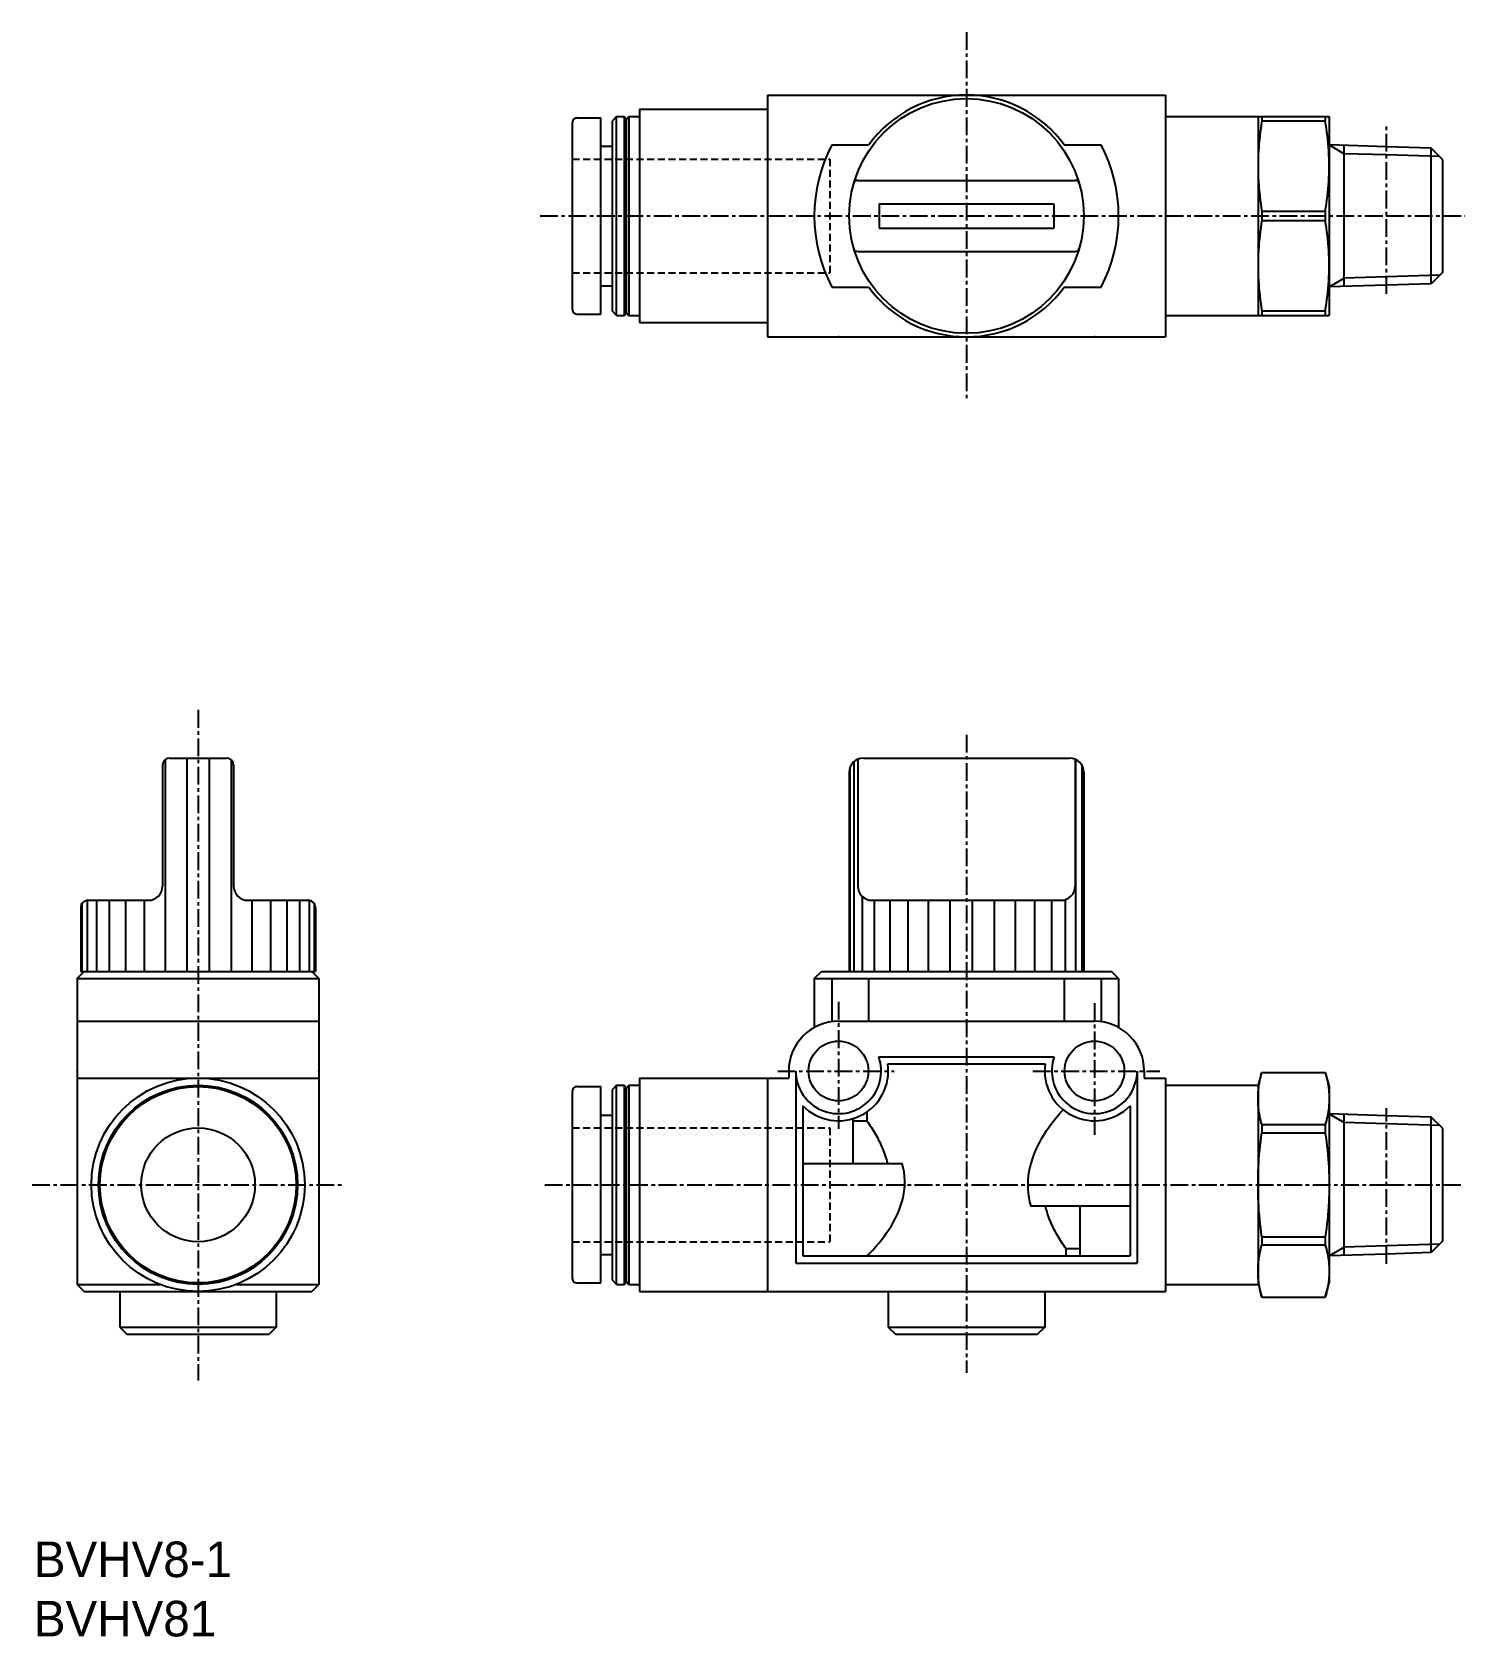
# Model space of a CAD drawing. Extents: x 169 to 270, y 155 to 268.
import ezdxf

# ---------------------------------------------------------------- set-up
doc = ezdxf.new("R2010")
doc.units = 0
doc.linetypes.add('CENTER', pattern=[2, 1.25, -0.25, 0.25, -0.25])
doc.linetypes.add('DASHED', pattern=[0.75, 0.5, -0.25])
doc.layers.get('0').update_dxf_attribs({"linetype": 'CONTINUOUS'})
doc.layers.add('CENTER', color=1, linetype='CENTER')

msp = doc.modelspace()

# ---------------------------------------------------------------- linework, layer by layer
at = {"linetype": 'CONTINUOUS'}
for p, q in [((220.74, 263.74), (220.74, 246.74)), ((220.74, 263.74), (248.74, 263.74)), ((248.74, 263.74), (248.74, 246.74)), ((207.04, 248.64), (207.04, 261.84)), ((207.34, 262.14), (209.04, 262.14)), ((209.04, 248.34), (209.04, 262.14)), ((210.14, 262.24), (209.84, 261.94)), ((209.84, 248.54), (209.84, 261.94)), ((210.14, 248.24), (210.14, 262.24)), ((210.14, 262.24), (210.66, 262.24)), ((210.66, 262.24), (210.66, 248.24)), ((210.66, 262.24), (210.84, 262.04)), ((210.84, 262.04), (211.01, 262.24)), ((210.84, 248.44), (210.84, 262.04)), ((211.01, 262.24), (211.01, 248.24)), ((211.01, 262.24), (211.74, 262.24)), ((211.74, 262.74), (211.74, 247.74)), ((211.74, 262.74), (220.74, 262.74)), ((248.74, 262.24), (255.24, 262.24)), ((255.24, 262.24), (255.24, 248.24)), ((255.24, 262.24), (260.24, 262.24)), ((255.51, 262.24), (255.51, 261.92)), ((255.51, 261.92), (259.97, 261.92)), ((259.97, 262.24), (259.97, 261.92)), ((260.24, 262.24), (260.24, 248.24)), ((209.04, 260.14), (209.84, 260.14)), ((225.28, 260.24), (227.86, 260.24)), ((241.61, 260.24), (244.2, 260.24)), ((264.27, 260.11), (260.24, 260.23)), ((261.3, 250.29), (261.3, 260.2)), ((267.42, 260.01), (264.27, 260.11)), ((267.42, 250.48), (267.42, 260.01)), ((268.24, 259.19), (267.42, 260.01)), ((268.24, 251.29), (268.24, 259.19)), ((227.1, 257.74), (242.38, 257.74)), ((228.59, 256.09), (240.89, 256.09)), ((228.59, 256.09), (228.59, 254.39)), ((240.89, 256.09), (240.89, 254.39)), ((255.51, 255.57), (259.97, 255.57)), ((255.51, 255.57), (255.51, 254.92)), ((259.97, 255.57), (259.97, 254.92)), ((228.59, 254.39), (240.89, 254.39)), ((255.51, 254.92), (259.97, 254.92)), ((227.1, 252.74), (242.38, 252.74)), ((267.42, 250.48), (264.27, 250.38)), ((268.24, 251.29), (267.42, 250.48)), ((209.04, 250.34), (209.84, 250.34)), ((225.28, 250.24), (227.86, 250.24)), ((241.61, 250.24), (244.2, 250.24)), ((264.27, 250.38), (260.24, 250.25)), ((207.34, 248.34), (209.04, 248.34)), ((210.14, 248.24), (209.84, 248.54)), ((210.14, 248.24), (210.66, 248.24)), ((210.66, 248.24), (210.84, 248.44)), ((210.84, 248.44), (211.01, 248.24)), ((211.01, 248.24), (211.74, 248.24)), ((248.74, 248.24), (255.24, 248.24)), ((255.24, 248.24), (260.24, 248.24)), ((255.51, 248.57), (259.97, 248.57)), ((255.51, 248.57), (255.51, 248.24)), ((259.97, 248.57), (259.97, 248.24)), ((211.74, 247.74), (220.74, 247.74)), ((220.74, 246.74), (248.74, 246.74)), ((178.21, 216.63), (178.21, 208.13)), ((178.39, 217.01), (178.39, 202.13)), ((178.71, 217.13), (182.71, 217.13)), ((179.93, 217.13), (179.93, 202.13)), ((181.49, 217.13), (181.49, 202.13)), ((183.03, 217.01), (183.03, 202.13)), ((183.21, 216.63), (183.21, 208.13)), ((226.82, 216.87), (226.82, 202.13)), ((227.1, 217.05), (227.1, 208.13)), ((227.49, 217.13), (241.99, 217.13)), ((242.38, 217.05), (242.38, 208.13)), ((242.4, 217.04), (242.4, 202.13)), ((242.84, 216.65), (242.84, 202.13)), ((226.49, 216.13), (226.49, 202.13)), ((226.53, 216.4), (226.53, 202.13)), ((242.99, 216.13), (242.99, 202.13)), ((172.46, 206.63), (172.46, 202.13)), ((172.54, 206.9), (172.54, 202.13)), ((172.91, 207.13), (172.91, 202.13)), ((172.96, 207.13), (177.21, 207.13)), ((173.56, 207.13), (173.56, 202.13)), ((174.47, 207.13), (174.47, 202.13)), ((175.61, 207.13), (175.61, 202.13)), ((176.93, 207.13), (176.93, 202.13)), ((184.21, 207.13), (188.46, 207.13)), ((184.49, 207.13), (184.49, 202.13)), ((185.81, 207.13), (185.81, 202.13)), ((186.94, 207.13), (186.94, 202.13)), ((187.85, 207.13), (187.85, 202.13)), ((188.51, 207.13), (188.51, 202.13)), ((188.88, 206.9), (188.88, 202.13)), ((188.96, 206.63), (188.96, 202.13)), ((227.4, 207.41), (227.4, 202.13)), ((228.1, 207.13), (241.38, 207.13)), ((228.25, 207.13), (228.25, 202.13)), ((229.34, 207.13), (229.34, 202.13)), ((230.61, 207.13), (230.61, 202.13)), ((232.04, 207.13), (232.04, 202.13)), ((233.56, 207.13), (233.56, 202.13)), ((235.13, 207.13), (235.13, 202.13)), ((236.68, 207.13), (236.68, 202.13)), ((238.16, 207.13), (238.16, 202.13)), ((239.52, 207.13), (239.52, 202.13)), ((240.71, 207.13), (240.71, 202.13)), ((241.68, 207.13), (241.68, 202.13)), ((172.21, 201.63), (172.71, 202.13)), ((172.46, 202.13), (188.96, 202.13)), ((188.71, 202.13), (189.21, 201.63)), ((224.04, 201.63), (224.54, 202.13)), ((224.54, 202.13), (244.94, 202.13)), ((245.44, 201.63), (244.94, 202.13)), ((172.21, 201.63), (172.21, 180.13)), ((172.21, 201.63), (189.21, 201.63)), ((189.21, 201.63), (189.21, 180.13)), ((224.04, 201.63), (245.44, 201.63)), ((224.04, 201.63), (224.04, 198.19)), ((225.28, 201.63), (225.28, 198.63)), ((227.86, 201.63), (227.86, 198.63)), ((241.61, 201.63), (241.61, 198.63)), ((244.2, 201.63), (244.2, 198.6)), ((245.44, 201.63), (245.44, 198.19)), ((172.21, 198.63), (189.21, 198.63)), ((225.74, 198.63), (243.74, 198.63)), ((228.57, 196.13), (240.91, 196.13)), ((229.2, 195.63), (240.27, 195.63)), ((172.21, 194.63), (189.21, 194.63)), ((210.14, 194.13), (209.84, 193.83)), ((210.14, 180.13), (210.14, 194.13)), ((210.14, 194.13), (210.66, 194.13)), ((210.66, 194.13), (210.66, 180.13)), ((210.66, 194.13), (210.84, 193.93)), ((210.84, 193.93), (211.01, 194.13)), ((211.01, 194.13), (211.01, 180.13)), ((211.01, 194.13), (211.74, 194.13)), ((211.74, 194.63), (211.74, 179.63)), ((211.74, 194.63), (222.24, 194.63)), ((220.74, 194.63), (220.74, 179.63)), ((222.24, 195.13), (222.24, 194.63)), ((222.74, 195.13), (222.74, 181.63)), ((246.74, 195.13), (246.74, 181.63)), ((247.24, 195.13), (247.24, 194.63)), ((247.24, 194.63), (248.74, 194.63)), ((248.74, 194.63), (248.74, 179.63)), ((248.74, 194.13), (255.24, 194.13)), ((255.24, 194.03), (255.51, 195.03)), ((255.24, 194.13), (255.24, 180.13)), ((255.51, 195.03), (259.97, 195.03)), ((259.97, 195.03), (260.24, 194.03)), ((207.04, 180.53), (207.04, 193.73)), ((207.34, 194.03), (209.04, 194.03)), ((209.04, 180.23), (209.04, 194.03)), ((209.84, 180.43), (209.84, 193.83)), ((210.84, 180.33), (210.84, 193.93)), ((260.24, 194.03), (260.24, 180.23)), ((209.04, 192.03), (209.84, 192.03)), ((223.24, 192.68), (223.24, 182.13)), ((227.74, 192.25), (227.74, 191.63)), ((246.24, 192.68), (246.24, 182.13)), ((264.27, 191.99), (260.24, 192.12)), ((261.3, 182.17), (261.3, 192.08)), ((267.42, 191.89), (264.27, 191.99)), ((267.42, 182.36), (267.42, 191.89)), ((268.24, 191.08), (267.42, 191.89)), ((226.74, 191.77), (226.74, 188.63)), ((226.74, 191.63), (227.74, 191.63)), ((255.51, 191.36), (259.97, 191.36)), ((255.51, 191.36), (255.51, 190.79)), ((255.51, 190.79), (259.97, 190.79)), ((259.97, 191.36), (259.97, 190.79)), ((268.24, 183.18), (268.24, 191.08)), ((223.24, 188.63), (230.22, 188.63)), ((246.24, 185.63), (239.25, 185.63)), ((242.74, 182.13), (242.74, 185.63)), ((255.51, 183.47), (255.51, 182.9)), ((255.51, 183.47), (259.97, 183.47)), ((255.51, 182.9), (259.97, 182.9)), ((259.97, 183.47), (259.97, 182.9)), ((268.24, 183.18), (267.42, 182.36)), ((209.04, 182.23), (209.84, 182.23)), ((223.24, 182.13), (246.24, 182.13)), ((241.74, 182.13), (241.74, 182.63)), ((242.74, 182.63), (241.74, 182.63)), ((264.27, 182.26), (260.24, 182.14)), ((267.42, 182.36), (264.27, 182.26)), ((222.74, 181.63), (246.74, 181.63)), ((172.21, 180.13), (178.02, 180.13)), ((172.21, 180.13), (172.71, 179.63)), ((172.71, 179.63), (188.71, 179.63)), ((175.21, 179.63), (175.21, 177.13)), ((183.4, 180.13), (189.21, 180.13)), ((186.21, 179.63), (186.21, 177.13)), ((189.21, 180.13), (188.71, 179.63)), ((207.34, 180.23), (209.04, 180.23)), ((210.14, 180.13), (209.84, 180.43)), ((210.14, 180.13), (210.66, 180.13)), ((210.66, 180.13), (210.84, 180.33)), ((210.84, 180.33), (211.01, 180.13)), ((211.01, 180.13), (211.74, 180.13)), ((211.74, 179.63), (248.74, 179.63)), ((229.24, 179.63), (229.24, 177.13)), ((240.24, 179.63), (240.24, 177.13)), ((248.74, 180.13), (255.24, 180.13)), ((255.24, 180.23), (255.51, 179.23)), ((259.97, 179.23), (260.24, 180.23)), ((255.51, 179.23), (259.97, 179.23)), ((175.21, 177.13), (186.21, 177.13)), ((175.21, 177.13), (175.71, 176.63)), ((175.71, 176.63), (185.71, 176.63)), ((186.21, 177.13), (185.71, 176.63)), ((229.24, 177.13), (240.24, 177.13)), ((229.24, 177.13), (229.74, 176.63)), ((229.74, 176.63), (239.74, 176.63)), ((240.24, 177.13), (239.74, 176.63))]:
    msp.add_line(p, q, dxfattribs=at)
at = {"color": 3, "linetype": 'CONTINUOUS'}
for p, q in [((260.24, 260.23), (261.3, 259.62)), ((264.27, 259.53), (261.3, 259.62)), ((268.02, 259.41), (264.27, 259.53)), ((260.24, 250.25), (261.3, 250.87)), ((264.27, 250.96), (261.3, 250.87)), ((268.02, 251.08), (264.27, 250.96)), ((260.24, 192.12), (261.3, 191.5)), ((264.27, 191.41), (261.3, 191.5)), ((268.02, 191.29), (264.27, 191.41)), ((264.27, 182.84), (261.3, 182.75)), ((268.02, 182.96), (264.27, 182.84)), ((260.24, 182.14), (261.3, 182.75))]:
    msp.add_line(p, q, dxfattribs=at)
at = {"color": 3, "linetype": 'DASHED'}
for p, q in [((207.04, 259.24), (225.14, 259.24)), ((225.14, 259.24), (225.14, 251.24)), ((207.04, 251.24), (225.14, 251.24)), ((207.04, 191.13), (225.14, 191.13)), ((225.14, 191.13), (225.14, 183.13)), ((207.04, 183.13), (225.14, 183.13))]:
    msp.add_line(p, q, dxfattribs=at)
at = {"linetype": 'CONTINUOUS'}
for points in [[(255.51, 261.92, 0.027676), (255.27, 259.81, 0.028429), (255.27, 257.68, 0.027681), (255.51, 255.57)], [(259.97, 255.57, 0.027676), (260.21, 257.68, 0.028429), (260.21, 259.81, 0.02768), (259.97, 261.92)], [(255.51, 254.92, 0.027676), (255.27, 252.81, 0.028429), (255.27, 250.68, 0.027681), (255.51, 248.57)], [(259.97, 248.57, 0.027676), (260.21, 250.68, 0.028429), (260.21, 252.81, 0.02768), (259.97, 254.92)], [(255.51, 191.36, -0.046269), (255.27, 192.57, -0.049945), (255.27, 193.81, -0.046314), (255.51, 195.03)], [(259.97, 195.03, -0.046255), (260.21, 193.81, -0.049945), (260.21, 192.57, -0.046328), (259.97, 191.36)], [(239.28, 185.63, -0.118562), (239.16, 188.09, -0.083907), (240.05, 190.41, -0.05583), (241.53, 192.41)], [(227.74, 191.63, -0.02835), (228.34, 190.69, -0.031243), (228.83, 189.69, -0.036439), (229.18, 188.63)], [(255.51, 183.47, -0.024072), (255.27, 185.9, -0.024564), (255.27, 188.35, -0.024075), (255.51, 190.79)], [(259.97, 190.79, -0.024072), (260.21, 188.35, -0.024564), (260.21, 185.9, -0.024075), (259.97, 183.47)], [(227.74, 182.13, 0.056193), (229.3, 184, 0.087186), (230.28, 186.21, 0.127526), (230.22, 188.63)], [(241.74, 182.63, -0.02835), (241.13, 183.57, -0.031243), (240.64, 184.57, -0.036439), (240.29, 185.63)], [(255.51, 179.23, -0.046255), (255.27, 180.44, -0.049945), (255.27, 181.68, -0.046329), (255.51, 182.9)], [(259.97, 182.9, -0.046269), (260.21, 181.68, -0.049945), (260.21, 180.44, -0.046314), (259.97, 179.23)]]:
    msp.add_lwpolyline(points, format="xyb", dxfattribs=at)
for centre, radius in [((234.74, 255.24), 8.25), ((225.74, 195.13), 2.1), ((243.74, 195.13), 2.1), ((180.71, 187.13), 7.5), ((180.71, 187.13), 7), ((180.71, 187.13), 6.9), ((180.71, 187.13), 4)]:
    msp.add_circle(centre, radius, dxfattribs=at)
for centre, radius, start, end in [((234.74, 255.24), 8.5, 36.0319, 143.9681), ((207.34, 261.84), 0.3, 90, 180), ((234.74, 255.24), 10.7, 152.1415, 207.8585), ((234.74, 255.24), 10.7, 332.1415, 27.8585), ((227.1, 257.44), 0.3, 90, 163.9348), ((242.38, 257.44), 0.3, 16.0652, 90), ((227.1, 253.04), 0.3, 196.0651, 270), ((242.38, 253.04), 0.3, 270, 343.9349), ((234.74, 255.24), 8.5, 216.0319, 323.9681), ((207.34, 248.64), 0.3, 180, 270), ((178.71, 216.63), 0.5, 90, 180), ((182.71, 216.63), 0.5, 0, 90), ((227.49, 216.13), 1, 90, 180), ((241.99, 216.13), 1, 0, 90), ((177.21, 208.13), 1, 270, 0), ((184.21, 208.13), 1, 180, 270), ((228.1, 208.13), 1, 180, 270), ((241.38, 208.13), 1, 270, 0), ((172.96, 206.63), 0.5, 90, 180), ((188.46, 206.63), 0.5, 0, 90), ((225.74, 195.13), 3.5, 90, 180), ((243.74, 195.13), 3.5, 0, 90), ((225.74, 195.13), 3, 180, 19.4712), ((225.74, 195.13), 3.5, 224.4153, 8.2132), ((243.74, 195.13), 3.5, 171.7868, 315.5847), ((243.74, 195.13), 3, 160.5288, 0), ((207.34, 193.73), 0.3, 90, 180), ((207.34, 180.53), 0.3, 180, 270)]:
    msp.add_arc(centre, radius, start, end, dxfattribs=at)
for p in [(225.74, 246.74), (243.74, 246.74), (180.71, 217.13), (234.74, 217.13), (172.21, 195.13), (189.21, 195.13)]:
    msp.add_point(p, dxfattribs=at)
at = {"layer": 'CENTER', "color": 1, "linetype": 'CENTER'}
for p, q in [((234.74, 268.17), (234.74, 242.37)), ((264.27, 249.77), (264.27, 261.59)), ((204.76, 255.24), (264.27, 255.24)), ((264.27, 255.24), (269.79, 255.24)), ((180.71, 220.51), (180.71, 173.37)), ((234.74, 218.77), (234.74, 173.9)), ((225.74, 199.99), (225.74, 191.07)), ((243.74, 199.9), (243.74, 190.62)), ((221.47, 195.13), (229.65, 195.13)), ((239.41, 195.13), (248.33, 195.13)), ((264.27, 181.58), (264.27, 192.51)), ((169.04, 187.13), (190.95, 187.13)), ((205.09, 187.13), (264.27, 187.13)), ((264.27, 187.13), (269.51, 187.13))]:
    msp.add_line(p, q, dxfattribs=at)
for p in [(225.74, 195.13), (243.74, 195.13)]:
    msp.add_point(p, dxfattribs=at)

# ---------------------------------------------------------------- texts
for s, p in [('BVHV8-1', (169.16, 159.55)), ('BVHV81', (169.16, 155.38))]:
    msp.add_text(s, height=2.5).set_placement(p)

doc.saveas('drawing.dxf')
